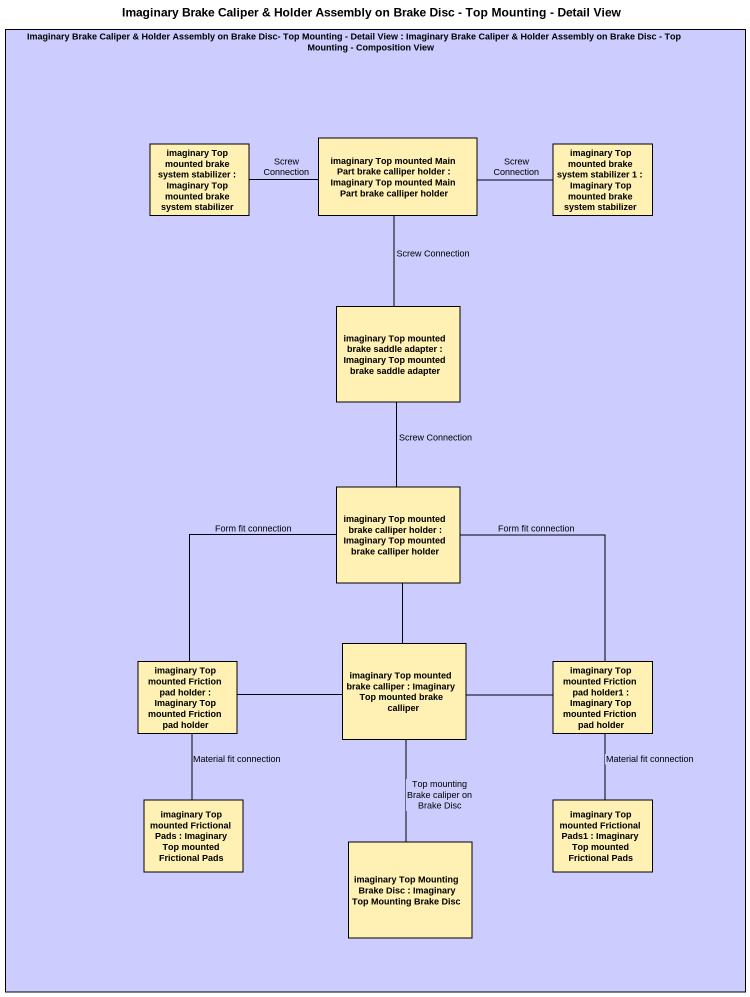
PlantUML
@startuml
title Imaginary Brake Caliper & Holder Assembly on Brake Disc - Top Mounting - Detail View
rectangle "Imaginary Brake Caliper & Holder Assembly on Brake Disc- Top Mounting - Detail View : Imaginary Brake Caliper & Holder Assembly on Brake Disc - Top Mounting - Composition View" as Imaginary_Brake_Caliper #CCCCFF {
  rectangle "imaginary Top mounted brake system stabilizer : Imaginary Top mounted brake system stabilizer" as imaginary_Top_mounted_brake #FFF0B4
  rectangle "imaginary Top mounted Main Part brake calliper holder : Imaginary Top mounted Main Part brake calliper holder" as imaginary_Top_mounted_Main #FFF0B4
  rectangle "imaginary Top mounted brake system stabilizer 1 : Imaginary Top mounted brake system stabilizer" as imaginary_Top_mounted_brake_2 #FFF0B4
  rectangle "imaginary Top mounted brake saddle adapter : Imaginary Top mounted brake saddle adapter" as imaginary_Top_mounted_brake_3 #FFF0B4
  rectangle "imaginary Top mounted brake calliper holder : Imaginary Top mounted brake calliper holder" as imaginary_Top_mounted_brake_4 #FFF0B4
  rectangle "imaginary Top mounted brake calliper : Imaginary Top mounted brake calliper" as imaginary_Top_mounted_brake_5 #FFF0B4
  rectangle "imaginary Top mounted Friction pad holder : Imaginary Top mounted Friction pad holder" as imaginary_Top_mounted #FFF0B4
  rectangle "imaginary Top mounted Friction pad holder1 : Imaginary Top mounted Friction pad holder" as imaginary_Top_mounted_2 #FFF0B4
  rectangle "imaginary Top mounted Frictional Pads : Imaginary Top mounted Frictional Pads" as imaginary_Top_mounted_3 #FFF0B4
  rectangle "imaginary Top mounted Frictional Pads1 : Imaginary Top mounted Frictional Pads" as imaginary_Top_mounted_4 #FFF0B4
  rectangle "imaginary Top Mounting Brake Disc : Imaginary Top Mounting Brake Disc" as imaginary_Top_Mounting #FFF0B4
}
imaginary_Top_mounted_Main -left- imaginary_Top_mounted_brake : Screw Connection
imaginary_Top_mounted_Main -right- imaginary_Top_mounted_brake_2 : Screw Connection
imaginary_Top_mounted_Main -- imaginary_Top_mounted_brake_3 : Screw Connection
imaginary_Top_mounted_brake_3 -- imaginary_Top_mounted_brake_4 : Screw Connection
imaginary_Top_mounted_brake_4 -- imaginary_Top_mounted_brake_5
imaginary_Top_mounted_brake_4 -- imaginary_Top_mounted : Form fit connection
imaginary_Top_mounted_brake_4 -- imaginary_Top_mounted_2 : Form fit connection
imaginary_Top_mounted_brake_5 -left- imaginary_Top_mounted
imaginary_Top_mounted_brake_5 -right- imaginary_Top_mounted_2
imaginary_Top_mounted_brake_5 -- imaginary_Top_Mounting : Top mounting Brake caliper on Brake Disc
imaginary_Top_mounted -- imaginary_Top_mounted_3 : Material fit connection
imaginary_Top_mounted_2 -- imaginary_Top_mounted_4 : Material fit connection
@enduml
